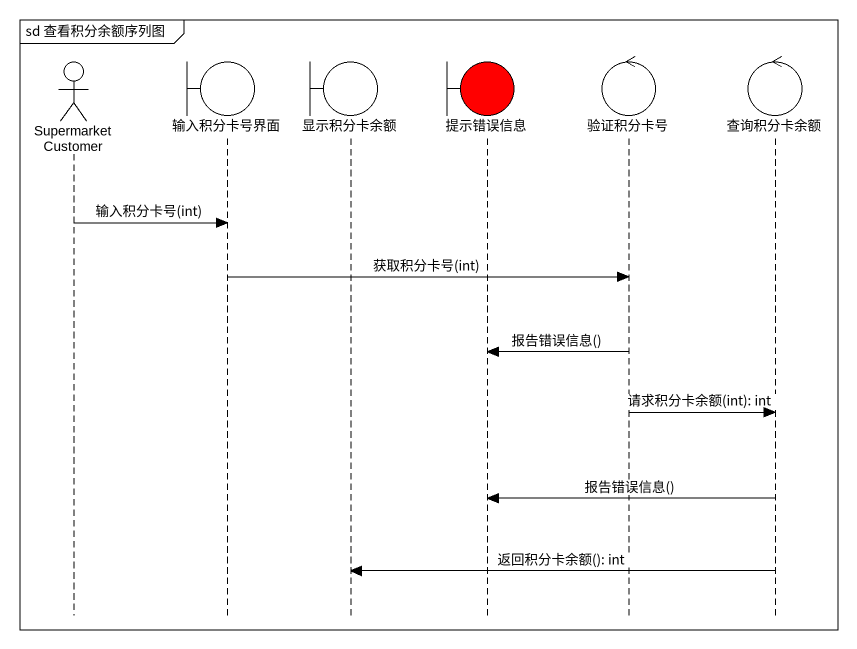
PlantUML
@startuml
mainframe sd 查看积分余额序列图
hide footbox
actor SupermarketCustomer
boundary 输入积分卡号界面
boundary 显示积分卡余额
boundary 提示错误信息 #FF0000
control 验证积分卡号
control 查询积分卡余额

SupermarketCustomer -> 输入积分卡号界面 : 输入积分卡号(int)
输入积分卡号界面 -> 验证积分卡号 : 获取积分卡号(int)
验证积分卡号 -> 提示错误信息 : 报告错误信息()
验证积分卡号 -> 查询积分卡余额 : 请求积分卡余额(int): int
查询积分卡余额 -> 提示错误信息 : 报告错误信息()
查询积分卡余额 -> 显示积分卡余额 : 返回积分卡余额(): int
@enduml
